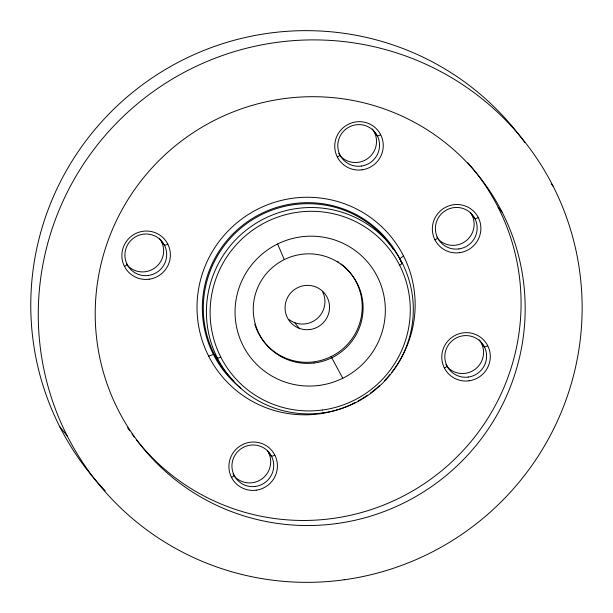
<?xml version="1.0" encoding="UTF-8"?>
<svg xmlns="http://www.w3.org/2000/svg" width="613" height="613" viewBox="0 0 613 613"><rect width="100%" height="100%" fill="white"/><g stroke="black" fill="none" stroke-linecap="round" stroke-linejoin="round"><path stroke-width="0.92" d="M403.53 255.973L399.699 258.786A2.713 0.421 -26.9 0 0 399.446 258.993M208.642 356.107L213.439 354.49A2.713 0.421 -26.9 0 1 214.335 354.36L217.439 358.191A3.387 0.521 -26.9 0 0 220.787 357.057M551.294 183.977L551.761 184.551M552.229 185.134L553.164 186.283M498.162 207.355L502.269 212.435M471.91 214.948L474.945 218.695A3.387 0.521 -26.9 0 0 478.293 217.561M374.305 132.109L377.332 135.856A3.387 0.521 -26.9 0 0 380.681 134.722M436.854 236.94L437.613 237.875A3.387 0.521 -26.9 0 1 434.939 239.836M338.675 153.396L340.008 155.035A3.387 0.521 -26.9 0 1 337.334 156.997M481.335 343.088L484.37 346.835A3.387 0.521 -26.9 0 0 487.718 345.709M400.542 261.061L400.925 261.536M401.124 261.782L402.289 263.215A3.387 0.521 -26.9 0 1 399.615 265.176M445.904 364.612L446.279 365.08M446.471 365.317L447.038 366.015A3.387 0.521 -26.9 0 1 444.371 367.984M284.148 259.291L277.62 243.989M331.112 356.597L342.774 378.252M294.638 322.645L299.221 328.3M161.426 241.491L164.46 245.231A3.387 0.521 -26.9 0 0 167.809 244.104M126.562 263.713L127.129 264.418A3.387 0.521 -26.9 0 1 124.454 266.379M268.463 452.471L271.49 456.21A3.387 0.521 -26.9 0 0 274.839 455.084M233.024 473.987L234.166 475.397A3.387 0.521 -26.9 0 1 231.492 477.358M59.752 426.717L67.238 435.95M240.832 388.129A104.762 103.444 -39 0 1 243.1 224.956A104.762 103.444 -39 0 1 401.714 262.985M233.898 381.01A103.965 102.655 -39 0 1 241.56 227.576A103.965 102.655 -39 0 1 393.607 249.744M355.08 402.618A109.62 108.24 -39 0 1 197.432 316.883A109.62 108.24 -39 0 1 337.38 201.455A109.62 108.24 -39 0 1 391.615 372.489M389.891 374.627A109.62 108.24 -39 0 1 384.474 380.711M379.309 385.761A109.62 108.24 -39 0 1 370.52 393.017M367.509 395.178A109.62 108.24 -39 0 1 358.245 400.933M467.918 162.905A216.06 213.339 -39 0 1 442.969 469.681A216.06 213.339 -39 0 1 136.5 439.919M134.216 436.969A216.06 213.339 -39 0 1 131.964 433.943M129.749 430.87A216.06 213.339 -39 0 1 127.604 427.759M159.403 238.281A20.995 20.735 -39 0 1 156.169 266.893A20.995 20.735 -39 0 1 127.397 265.391M479.32 339.886A20.995 20.735 -39 0 1 475.565 368.919A20.995 20.735 -39 0 1 446.44 365.999M341.05 263.919A55.193 54.496 -39 0 1 338.43 352.276A55.193 54.496 -39 0 1 254.778 324.185M337.273 261.276A55.193 54.496 -39 0 1 338.813 262.295M372.283 128.906A20.995 20.735 -39 0 1 368.528 157.939A20.995 20.735 -39 0 1 339.403 155.012M267.544 450.846A20.995 20.735 -39 0 1 234.434 476.37M470.347 212.359A20.995 20.735 -39 0 1 466.462 240.511A20.995 20.735 -39 0 1 438.073 239.055M105.252 490.791A273.306 269.866 -39 0 1 130.285 94.287A273.306 269.866 -39 0 1 524.759 142.553M322.561 291.619A22.352 22.068 -39 0 1 289.007 319.519M322.79 412.901A103.965 102.655 -39 0 0 392.289 247.338A103.965 102.655 -39 0 0 214.512 271.865A103.965 102.655 -39 0 0 322.79 412.901M322.706 409.99A100.578 99.314 -39 0 0 389.937 249.82A100.578 99.314 -39 0 0 217.952 273.544A100.578 99.314 -39 0 0 322.706 409.99M337.058 523.51A216.06 213.339 -39 0 0 481.489 179.44A216.06 213.339 -39 0 0 112.041 230.404A216.06 213.339 -39 0 0 337.058 523.51M458.884 248.924A20.995 20.735 -39 0 0 472.922 215.485A20.995 20.735 -39 0 0 437.023 220.442A20.995 20.735 -39 0 0 458.884 248.924M459.643 252.671A24.382 24.076 -39 0 0 475.949 213.837A24.382 24.076 -39 0 0 434.249 219.592A24.382 24.076 -39 0 0 459.643 252.671M361.279 166.085A20.995 20.735 -39 0 0 375.317 132.653A20.995 20.735 -39 0 0 339.41 137.603A20.995 20.735 -39 0 0 361.279 166.085M362.038 169.832A24.382 24.076 -39 0 0 378.336 131.006A24.382 24.076 -39 0 0 336.644 136.753A24.382 24.076 -39 0 0 362.038 169.832M148.4 275.467A20.995 20.735 -39 0 0 162.437 242.028A20.995 20.735 -39 0 0 126.539 246.978A20.995 20.735 -39 0 0 148.4 275.467M149.158 279.206A24.382 24.076 -39 0 0 165.456 240.38A24.382 24.076 -39 0 0 123.765 246.127A24.382 24.076 -39 0 0 149.158 279.206M468.317 377.064A20.995 20.735 -39 0 0 482.354 343.632A20.995 20.735 -39 0 0 446.448 348.582A20.995 20.735 -39 0 0 468.317 377.064M469.075 380.811A24.382 24.076 -39 0 0 485.373 341.985A24.382 24.076 -39 0 0 443.682 347.732A24.382 24.076 -39 0 0 469.075 380.811M255.437 486.446A20.995 20.735 -39 0 0 269.475 453.007A20.995 20.735 -39 0 0 233.568 457.957A20.995 20.735 -39 0 0 255.437 486.446M256.196 490.185A24.382 24.076 -39 0 0 272.494 451.36A24.382 24.076 -39 0 0 230.802 457.114A24.382 24.076 -39 0 0 256.196 490.185M314.086 363.003A55.193 54.496 -39 0 0 352.506 275.743A55.193 54.496 -39 0 0 257.935 287.122A55.193 54.496 -39 0 0 314.086 363.003M318.285 385.523A75.522 74.571 -39 0 0 370.857 266.134A75.522 74.571 -39 0 0 241.453 281.696A75.522 74.571 -39 0 0 318.285 385.523M344.177 579.783A273.306 269.866 -39 0 0 526.874 144.553A273.306 269.866 -39 0 0 59.545 209.018A273.306 269.866 -39 0 0 344.177 579.783M309.435 329.587A22.352 22.068 -39 0 0 325.403 294.432A22.352 22.068 -39 0 0 287.06 298.6A22.352 22.068 -39 0 0 309.435 329.587"/></g></svg>
